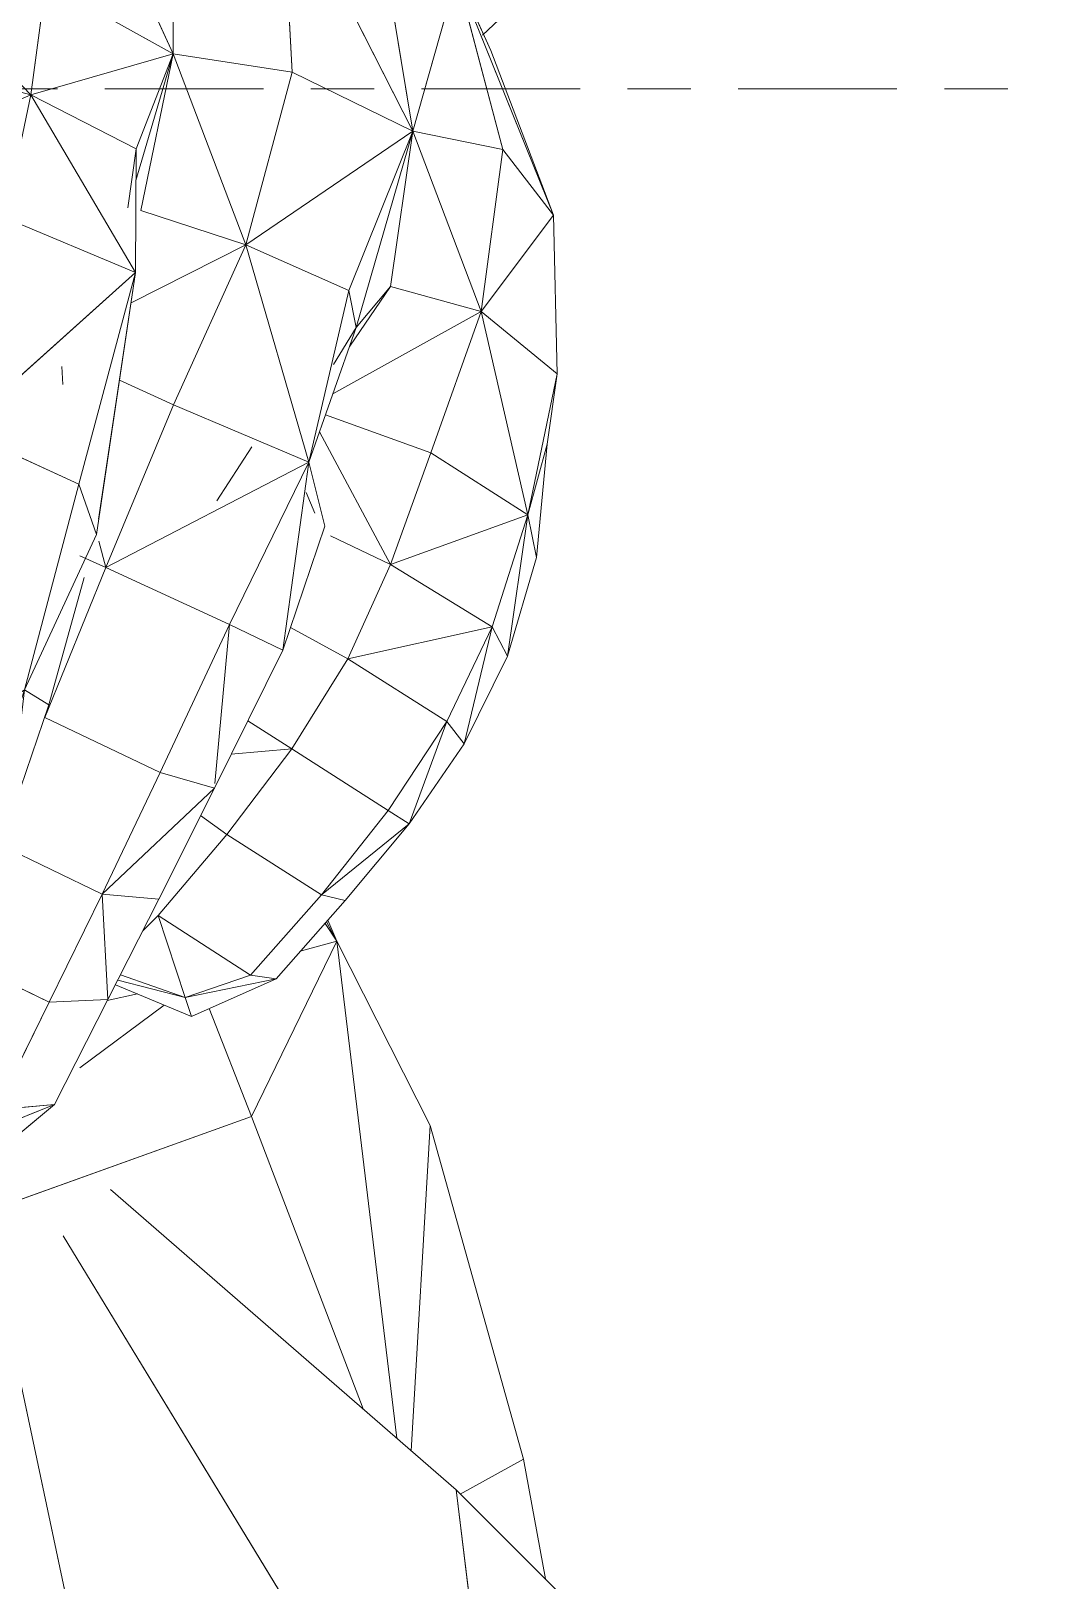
# Model space of a CAD drawing. Header units: centimetres. Extents: x -11896 to 2794, y -437 to 1921.
# Drawn here: x -11000.41 to -10990.32, y 500.58 to 516.11 of the extents above; entities that cross this region are included whole.
import ezdxf

# ---------------------------------------------------------------- set-up
doc = ezdxf.new("R2010")
doc.units = ezdxf.units.CM
doc.linetypes.add('Centre', pattern=[3.175, 0.635, -0.475, 1.59, -0.475])
doc.layers.add('A-FLOR-LEVL', color=7, linetype='Continuous', lineweight=9)
doc.layers.add('A-GENM', color=7, linetype='Continuous', lineweight=9)

# ---------------------------------------------------------------- blocks, each defined once
blk = doc.blocks.new('EQ-01-002 - EQ-01-002_dwg_Group_9-1527182-Sección 2-1')
at = {"layer": 'A-GENM', "color": 251, "true_color": 0x666666}
for p, q in [((-10998.99, 515.882), (-11000.14, 518.388)), ((-10998.99, 515.882), (-10998.991, 518.1)), ((-10998.991, 518.1), (-10998.99, 515.882)), ((-10997.796, 515.699), (-10997.904, 517.702)), ((-10996.586, 515.106), (-10997.904, 517.702)), ((-10996.586, 515.106), (-10996.936, 517.217)), ((-11000.414, 515.471), (-11001.662, 516.752)), ((-11000.414, 515.471), (-11000.265, 516.593)), ((-11000.265, 516.593), (-11000.414, 515.471)), ((-10998.99, 515.882), (-11000.265, 516.593)), ((-10996.586, 515.106), (-10996.146, 516.667)), ((-10996.146, 516.667), (-10995.806, 515.916)), ((-10995.176, 514.264), (-10996.146, 516.667)), ((-10995.684, 514.924), (-10996.146, 516.667)), ((-10995.806, 515.916), (-10996.146, 516.667)), ((-10995.176, 514.264), (-10995.806, 515.916)), ((-10995.806, 515.916), (-10995.176, 514.264)), ((-11001.597, 515.784), (-11000.414, 515.471)), ((-11000.414, 515.471), (-10998.99, 515.882)), ((-10998.99, 515.882), (-10999.362, 514.613)), ((-10999.36, 514.929), (-10998.99, 515.882)), ((-10998.99, 515.882), (-10999.312, 514.312)), ((-10998.99, 515.882), (-10998.261, 513.968)), ((-10998.99, 515.882), (-10997.796, 515.699)), ((-10998.261, 513.968), (-10998.99, 515.882)), ((-10998.99, 515.882), (-10997.796, 515.699)), ((-10998.261, 513.968), (-10997.796, 515.699)), ((-10998.261, 513.968), (-10997.796, 515.699)), ((-10997.796, 515.699), (-10996.586, 515.106)), ((-11000.414, 515.471), (-11002.132, 514.722)), ((-11000.414, 515.471), (-11000.672, 514.238)), ((-11000.414, 515.471), (-10999.366, 513.689)), ((-11000.414, 515.471), (-10999.36, 514.929)), ((-11000.414, 515.471), (-10999.36, 514.929)), ((-10999.36, 514.929), (-11000.414, 515.471)), ((-10998.261, 513.968), (-10996.586, 515.106)), ((-10996.586, 515.106), (-10997.229, 513.509)), ((-10997.229, 513.509), (-10996.586, 515.106)), ((-10996.586, 515.106), (-10997.155, 513.137)), ((-10996.586, 515.106), (-10997.155, 513.137)), ((-10997.155, 513.137), (-10996.586, 515.106)), ((-10996.586, 515.106), (-10996.81, 513.55)), ((-10996.586, 515.106), (-10996.81, 513.55)), ((-10996.81, 513.55), (-10996.586, 515.106)), ((-10996.586, 515.106), (-10995.901, 513.298)), ((-10996.586, 515.106), (-10995.684, 514.924)), ((-10996.586, 515.106), (-10995.901, 513.298)), ((-10995.901, 513.298), (-10996.586, 515.106)), ((-10996.586, 515.106), (-10995.684, 514.924)), ((-10999.36, 514.929), (-10999.443, 514.337)), ((-10999.366, 513.689), (-10999.36, 514.929)), ((-10999.366, 513.689), (-10999.36, 514.929)), ((-10995.901, 513.298), (-10995.684, 514.924)), ((-10995.176, 514.264), (-10995.684, 514.924)), ((-11000.672, 514.238), (-10999.366, 513.689)), ((-10999.312, 514.312), (-10998.261, 513.968)), ((-10995.176, 514.264), (-10995.901, 513.298)), ((-10995.176, 514.264), (-10995.141, 512.673)), ((-10999.411, 513.386), (-10998.261, 513.968)), ((-10998.261, 513.968), (-10998.987, 512.363)), ((-10997.628, 511.788), (-10998.261, 513.968)), ((-10998.261, 513.968), (-10997.229, 513.509)), ((-10999.366, 513.689), (-11001.124, 512.11)), ((-10999.366, 513.689), (-10999.935, 511.567)), ((-10999.366, 513.689), (-10999.759, 511.063)), ((-10999.736, 511.216), (-10999.366, 513.689)), ((-10997.628, 511.788), (-10997.229, 513.509)), ((-10997.229, 513.509), (-10997.628, 511.788)), ((-10997.628, 511.788), (-10997.229, 513.509)), ((-10997.229, 513.509), (-10997.155, 513.137)), ((-10997.22, 512.952), (-10996.81, 513.55)), ((-10997.22, 512.952), (-10996.81, 513.55)), ((-10997.155, 513.137), (-10996.81, 513.55)), ((-10996.81, 513.55), (-10997.155, 513.137)), ((-10996.81, 513.55), (-10995.901, 513.298)), ((-10997.388, 512.473), (-10995.901, 513.298)), ((-10995.901, 513.298), (-10996.407, 511.88)), ((-10995.141, 512.673), (-10995.901, 513.298)), ((-10995.436, 511.258), (-10995.901, 513.298)), ((-10997.628, 511.788), (-10997.155, 513.137)), ((-10997.381, 512.766), (-10997.155, 513.137)), ((-11000.105, 512.745), (-11000.094, 512.565)), ((-10995.141, 512.673), (-10995.436, 511.258)), ((-10995.242, 511.968), (-10995.141, 512.673)), ((-10999.527, 512.61), (-10998.987, 512.363)), ((-10998.987, 512.363), (-10999.527, 512.61)), ((-10998.987, 512.363), (-10999.527, 512.61)), ((-10998.987, 512.363), (-10999.663, 510.732)), ((-10998.987, 512.363), (-10999.663, 510.732)), ((-10999.663, 510.732), (-10998.987, 512.363)), ((-10997.628, 511.788), (-10998.987, 512.363)), ((-10997.462, 512.262), (-10996.407, 511.88)), ((-10996.407, 511.88), (-10997.462, 512.262)), ((-10997.462, 512.262), (-10996.407, 511.88)), ((-10999.935, 511.567), (-11001.124, 512.11)), ((-10997.521, 512.092), (-10996.812, 510.761)), ((-10996.812, 510.761), (-10997.521, 512.092)), ((-10996.812, 510.761), (-10997.521, 512.092)), ((-10998.2, 511.94), (-10998.551, 511.398)), ((-10996.407, 511.88), (-10996.812, 510.761)), ((-10996.407, 511.88), (-10996.812, 510.761)), ((-10995.436, 511.258), (-10996.407, 511.88)), ((-10995.242, 511.968), (-10995.436, 511.258)), ((-10995.242, 511.968), (-10995.349, 510.832)), ((-10997.628, 511.788), (-10999.663, 510.732)), ((-10997.628, 511.788), (-10998.426, 510.159)), ((-10997.628, 511.788), (-10997.89, 509.902)), ((-10997.628, 511.788), (-10997.469, 511.146)), ((-10997.628, 511.788), (-10997.469, 511.146)), ((-11000.478, 509.503), (-10999.935, 511.567)), ((-11000.478, 509.503), (-10999.935, 511.567)), ((-10999.935, 511.567), (-11000.478, 509.503)), ((-10999.759, 511.063), (-10999.935, 511.567)), ((-10997.569, 511.274), (-10997.656, 511.484)), ((-10995.436, 511.258), (-10996.812, 510.761)), ((-10995.436, 511.258), (-10995.793, 510.135)), ((-10995.436, 511.258), (-10995.637, 509.841)), ((-10995.349, 510.832), (-10995.436, 511.258)), ((-10997.469, 511.146), (-10997.89, 509.902)), ((-11000.478, 509.503), (-10999.759, 511.063)), ((-10999.735, 510.996), (-10999.663, 510.732)), ((-10999.663, 510.732), (-10999.735, 510.996)), ((-10999.735, 510.996), (-10999.663, 510.732)), ((-10996.812, 510.761), (-10997.412, 511.048)), ((-10997.412, 511.048), (-10996.812, 510.761)), ((-10999.925, 510.847), (-10999.663, 510.732)), ((-10999.925, 510.847), (-10999.663, 510.732)), ((-10995.349, 510.832), (-10995.637, 509.841)), ((-10995.349, 510.832), (-10995.637, 509.841)), ((-11000.277, 509.227), (-10999.663, 510.732)), ((-11000.235, 509.354), (-10999.88, 510.63)), ((-11000.235, 509.354), (-10999.88, 510.63)), ((-10998.426, 510.159), (-10999.663, 510.732)), ((-10998.426, 510.159), (-10999.663, 510.732)), ((-10996.812, 510.761), (-10997.237, 509.815)), ((-10996.812, 510.761), (-10997.237, 509.815)), ((-10996.812, 510.761), (-10995.793, 510.135)), ((-10999.119, 508.676), (-10998.426, 510.159)), ((-10999.119, 508.676), (-10998.426, 510.159)), ((-10999.119, 508.676), (-10998.426, 510.159)), ((-10998.571, 508.566), (-10998.426, 510.159)), ((-10997.89, 509.902), (-10998.426, 510.159)), ((-10997.89, 509.902), (-10998.426, 510.159)), ((-10997.813, 510.13), (-10997.237, 509.815)), ((-10997.237, 509.815), (-10997.813, 510.13)), ((-10997.237, 509.815), (-10995.793, 510.135)), ((-10995.793, 510.135), (-10996.248, 509.185)), ((-10996.248, 509.185), (-10995.793, 510.135)), ((-10995.793, 510.135), (-10996.073, 508.961)), ((-10995.637, 509.841), (-10995.793, 510.135)), ((-10998.576, 508.519), (-10997.89, 509.902)), ((-10997.237, 509.815), (-10997.8, 508.912)), ((-10997.237, 509.815), (-10996.248, 509.185)), ((-10996.248, 509.185), (-10997.237, 509.815)), ((-10995.637, 509.841), (-10996.073, 508.961)), ((-10995.637, 509.841), (-10996.073, 508.961)), ((-11000.478, 509.503), (-11000.235, 509.354)), ((-11000.634, 508.185), (-11000.235, 509.354)), ((-11000.277, 509.227), (-10999.119, 508.676)), ((-10998.242, 509.192), (-10997.8, 508.912)), ((-10998.242, 509.192), (-10997.8, 508.912)), ((-10997.8, 508.912), (-10998.242, 509.192)), ((-10996.833, 508.293), (-10996.248, 509.185)), ((-10996.248, 509.185), (-10996.833, 508.293)), ((-10996.625, 508.161), (-10996.248, 509.185)), ((-10996.248, 509.185), (-10996.073, 508.961)), ((-10996.625, 508.161), (-10996.073, 508.961)), ((-10998.451, 508.053), (-10997.8, 508.912)), ((-10998.451, 508.053), (-10997.8, 508.912)), ((-10998.407, 508.859), (-10997.8, 508.912)), ((-10996.833, 508.293), (-10997.8, 508.912)), ((-10996.833, 508.293), (-10997.8, 508.912)), ((-10999.119, 508.676), (-10999.702, 507.455)), ((-10998.576, 508.519), (-10999.119, 508.676)), ((-10998.576, 508.519), (-10999.702, 507.455)), ((-10999.134, 507.404), (-10998.576, 508.519)), ((-10999.134, 507.404), (-10998.576, 508.519)), ((-10998.714, 508.242), (-10998.451, 508.053)), ((-10998.451, 508.053), (-10998.714, 508.242)), ((-10998.714, 508.242), (-10998.451, 508.053)), ((-10997.504, 507.448), (-10996.833, 508.293)), ((-10997.504, 507.448), (-10996.833, 508.293)), ((-10996.833, 508.293), (-10997.504, 507.448)), ((-10997.504, 507.448), (-10996.625, 508.161)), ((-10997.264, 507.392), (-10996.625, 508.161)), ((-10996.833, 508.293), (-10996.625, 508.161)), ((-10999.139, 507.24), (-10998.451, 508.053)), ((-10999.139, 507.24), (-10998.451, 508.053)), ((-10998.451, 508.053), (-10999.139, 507.24)), ((-10997.504, 507.448), (-10998.451, 508.053)), ((-10997.504, 507.448), (-10998.451, 508.053)), ((-11000.728, 507.95), (-10999.702, 507.455)), ((-10999.702, 507.455), (-11000.728, 507.95)), ((-11000.231, 506.37), (-10999.702, 507.455)), ((-10999.643, 506.398), (-10999.702, 507.455)), ((-10999.134, 507.404), (-10999.702, 507.455)), ((-10999.643, 506.398), (-10999.134, 507.404)), ((-10998.215, 506.641), (-10997.504, 507.448)), ((-10998.215, 506.641), (-10997.504, 507.448)), ((-10997.958, 506.607), (-10997.264, 507.392)), ((-10997.264, 507.392), (-10997.958, 506.607)), ((-10997.504, 507.448), (-10997.264, 507.392)), ((-10999.139, 507.24), (-10999.294, 507.088)), ((-10999.139, 507.24), (-10999.294, 507.088)), ((-10999.294, 507.088), (-10999.139, 507.24)), ((-10999.139, 507.24), (-10998.868, 506.419)), ((-10999.139, 507.24), (-10998.215, 506.641)), ((-10999.139, 507.24), (-10998.215, 506.641)), ((-10998.215, 506.641), (-10999.139, 507.24)), ((-11000.231, 506.37), (-11001.202, 506.842)), ((-10998.868, 506.419), (-10999.544, 506.593)), ((-10999.544, 506.593), (-10998.868, 506.419)), ((-10998.868, 506.419), (-10999.544, 506.593)), ((-10999.517, 506.647), (-10998.868, 506.419)), ((-10998.868, 506.419), (-10999.517, 506.647)), ((-10998.868, 506.419), (-10998.215, 506.641)), ((-10998.868, 506.419), (-10997.958, 506.607)), ((-10997.958, 506.607), (-10998.805, 506.229)), ((-10997.958, 506.607), (-10998.805, 506.229)), ((-10998.215, 506.641), (-10997.958, 506.607)), ((-10998.805, 506.229), (-10999.568, 506.547)), ((-10998.805, 506.229), (-10999.568, 506.547)), ((-11000.763, 505.292), (-11000.231, 506.37)), ((-11000.231, 506.37), (-10999.643, 506.398)), ((-11000.177, 505.345), (-10999.643, 506.398)), ((-10999.643, 506.398), (-11000.177, 505.345)), ((-10998.868, 506.419), (-10998.805, 506.229)), ((-11001.246, 504.915), (-11000.177, 505.345)), ((-11000.177, 505.345), (-11000.911, 504.736)), ((-11000.177, 505.345), (-11000.911, 504.736)), ((-11000.763, 505.292), (-11000.177, 505.345)), ((-11000.763, 505.292), (-11000.177, 505.345))]:
    blk.add_line(p, q, dxfattribs=at)
at = {"layer": 'A-GENM', "color": 1, "true_color": 0xff0000}
for p, q in [((-10994.905, 517), (-10995.89, 516.068)), ((-10997.467, 507.162), (-10997.348, 506.985)), ((-10997.454, 507.177), (-10997.348, 506.985)), ((-10997.348, 506.985), (-10997.44, 507.193)), ((-10997.348, 506.985), (-10998.205, 505.224)), ((-10997.348, 506.985), (-10997.715, 506.882)), ((-10997.348, 506.985), (-10996.413, 505.136)), ((-10996.749, 501.998), (-10997.348, 506.985)), ((-10996.413, 505.136), (-10997.348, 506.985)), ((-10997.348, 506.985), (-10996.413, 505.136)), ((-10999.348, 506.455), (-10999.649, 506.387)), ((-10999.649, 506.387), (-10999.348, 506.455)), ((-10999.649, 506.387), (-10999.348, 506.455)), ((-10999.078, 506.343), (-10999.925, 505.712)), ((-10999.925, 505.712), (-10999.078, 506.343)), ((-10999.078, 506.343), (-10999.925, 505.712)), ((-10998.628, 506.308), (-10998.205, 505.224)), ((-10998.205, 505.224), (-11002.796, 503.575)), ((-10997.085, 502.292), (-10998.205, 505.224)), ((-10996.604, 501.872), (-10996.413, 505.136)), ((-10996.413, 505.136), (-10995.477, 501.787)), ((-10996.112, 501.438), (-10995.477, 501.787)), ((-10995.258, 500.587), (-10995.477, 501.787))]:
    blk.add_line(p, q, dxfattribs=at)
at = {"layer": 'A-GENM', "color": 254, "true_color": 0xcccccc}
for p, q in [((-10999.617, 504.494), (-10996.153, 501.48)), ((-11000.09, 504.027), (-10995.551, 496.566)), ((-11000.693, 503.385), (-10999.629, 498.366)), ((-10992.807, 498.142), (-10996.153, 501.48)), ((-10996.153, 501.48), (-10995.551, 496.566)), ((-10992.807, 498.142), (-10996.153, 501.48))]:
    blk.add_line(p, q, dxfattribs=at)
at = {"layer": 'A-GENM', "color": 145, "true_color": 0x527ca5}
blk.add_line((-10996.153, 501.48), (-10999.617, 504.494), dxfattribs=at)
at = {"layer": 'A-GENM', "color": 1, "true_color": 0xff0000, "flags": 128}
for points in [[(-10994.53, 519.189), (-10994.905, 517), (-10992.8, 520.071), (-10994.905, 517), (-10995.89, 516.068)], [(-10995.89, 516.068), (-10994.905, 517), (-10995.285, 516.803), (-10994.905, 517), (-10994.53, 519.189), (-10995.285, 516.803), (-10994.53, 519.189), (-10995.016, 518.728)], [(-10998.628, 506.308), (-10998.205, 505.224), (-10997.348, 506.985), (-10998.205, 505.224), (-10997.085, 502.292)], [(-10998.628, 506.308), (-10998.205, 505.224), (-11002.796, 503.575)], [(-11002.796, 503.575), (-10998.205, 505.224), (-10997.085, 502.292)]]:
    blk.add_lwpolyline(points, dxfattribs=at)
at = {"layer": 'A-GENM', "color": 251, "true_color": 0x666666, "flags": 128}
for points in [[(-10998.99, 515.882), (-11000.265, 516.593), (-11000.14, 518.388), (-11000.265, 516.593)], [(-11000.14, 518.388), (-10998.991, 518.1), (-10998.99, 515.882)], [(-10997.796, 515.699), (-10996.586, 515.106), (-10997.904, 517.702), (-10996.586, 515.106), (-10996.936, 517.217), (-10997.904, 517.702), (-10996.936, 517.217)], [(-10996.936, 517.217), (-10996.586, 515.106), (-10996.146, 516.667), (-10996.586, 515.106)], [(-10995.684, 514.924), (-10996.146, 516.667), (-10996.936, 517.217)], [(-10996.146, 516.667), (-10995.806, 515.916), (-10995.176, 514.264), (-10996.146, 516.667), (-10996.936, 517.217)], [(-11001.597, 515.784), (-11000.414, 515.471), (-11000.265, 516.593)], [(-11000.414, 515.471), (-10998.99, 515.882), (-11000.265, 516.593)], [(-10995.901, 513.298), (-10995.176, 514.264), (-10996.146, 516.667), (-10995.684, 514.924)], [(-10999.36, 514.929), (-10998.99, 515.882), (-11000.414, 515.471)], [(-10999.36, 514.929), (-10998.99, 515.882), (-10999.362, 514.613)], [(-10999.362, 514.613), (-10998.99, 515.882), (-10999.312, 514.312)], [(-10999.312, 514.312), (-10998.99, 515.882), (-10998.261, 513.968)], [(-10998.99, 515.882), (-10997.796, 515.699), (-10998.261, 513.968)], [(-10997.796, 515.699), (-10996.586, 515.106), (-10998.261, 513.968), (-10996.586, 515.106)], [(-11000.414, 515.471), (-11000.672, 514.238), (-10999.366, 513.689), (-11000.414, 515.471)], [(-11000.414, 515.471), (-10999.366, 513.689), (-10999.36, 514.929)], [(-10996.586, 515.106), (-10997.229, 513.509), (-10998.261, 513.968), (-10997.229, 513.509)], [(-10996.586, 515.106), (-10995.684, 514.924), (-10995.901, 513.298)], [(-10995.901, 513.298), (-10995.684, 514.924), (-10995.176, 514.264), (-10995.901, 513.298)], [(-10995.684, 514.924), (-10995.176, 514.264), (-10995.141, 512.673), (-10995.242, 511.968), (-10995.141, 512.673), (-10995.176, 514.264)], [(-11000.672, 514.238), (-10999.366, 513.689), (-11001.124, 512.11), (-10999.366, 513.689), (-10999.935, 511.567), (-10999.759, 511.063), (-10999.935, 511.567), (-10999.366, 513.689), (-10999.736, 511.216)], [(-10997.628, 511.788), (-10998.261, 513.968), (-10997.628, 511.788), (-10998.987, 512.363), (-10998.261, 513.968), (-10998.987, 512.363)], [(-10997.155, 513.137), (-10996.81, 513.55), (-10997.22, 512.952)], [(-10995.436, 511.258), (-10996.407, 511.88), (-10995.901, 513.298), (-10996.407, 511.88)], [(-10995.436, 511.258), (-10995.141, 512.673), (-10995.901, 513.298)], [(-10995.901, 513.298), (-10995.141, 512.673), (-10995.436, 511.258)], [(-10999.663, 510.732), (-10997.628, 511.788), (-10998.987, 512.363)], [(-10996.812, 510.761), (-10995.436, 511.258), (-10996.407, 511.88), (-10996.812, 510.761)], [(-10995.349, 510.832), (-10995.242, 511.968), (-10995.349, 510.832), (-10995.436, 511.258)], [(-10999.663, 510.732), (-10998.426, 510.159), (-10997.628, 511.788), (-10999.663, 510.732)], [(-10998.576, 508.519), (-10997.89, 509.902), (-10997.628, 511.788), (-10997.469, 511.146), (-10997.89, 509.902), (-10997.469, 511.146)], [(-10998.426, 510.159), (-10997.628, 511.788), (-10997.89, 509.902)], [(-10995.637, 509.841), (-10995.436, 511.258), (-10995.793, 510.135)], [(-10995.793, 510.135), (-10995.637, 509.841), (-10995.349, 510.832), (-10995.436, 511.258), (-10995.637, 509.841)], [(-10997.412, 511.048), (-10996.812, 510.761), (-10997.237, 509.815), (-10997.813, 510.13)], [(-11000.277, 509.227), (-10999.663, 510.732), (-10999.925, 510.847)], [(-10999.88, 510.63), (-11000.235, 509.354), (-11000.478, 509.503), (-11002.081, 508.386)], [(-10999.663, 510.732), (-11000.277, 509.227), (-10999.119, 508.676)], [(-10997.237, 509.815), (-10996.248, 509.185), (-10995.793, 510.135), (-10996.812, 510.761)], [(-10998.426, 510.159), (-10997.89, 509.902), (-10998.576, 508.519), (-10999.119, 508.676)], [(-10995.793, 510.135), (-10995.637, 509.841), (-10996.073, 508.961), (-10996.248, 509.185)], [(-11000.235, 509.354), (-11000.634, 508.185), (-11000.235, 509.354), (-11000.478, 509.503), (-11000.634, 508.185), (-11000.478, 509.503), (-11000.932, 508.107), (-11000.634, 508.185), (-11000.932, 508.107), (-11000.478, 509.503)], [(-11000.277, 509.227), (-10999.119, 508.676), (-10999.702, 507.455)], [(-10997.8, 508.912), (-10996.833, 508.293), (-10996.248, 509.185)], [(-10996.625, 508.161), (-10997.504, 507.448), (-10997.264, 507.392), (-10996.625, 508.161), (-10996.248, 509.185)], [(-10996.248, 509.185), (-10996.625, 508.161), (-10996.833, 508.293), (-10996.625, 508.161), (-10996.073, 508.961)], [(-10996.625, 508.161), (-10996.073, 508.961), (-10996.248, 509.185)], [(-10997.8, 508.912), (-10998.451, 508.053), (-10997.504, 507.448)], [(-10999.702, 507.455), (-10999.119, 508.676), (-10998.576, 508.519), (-10999.134, 507.404)], [(-10997.504, 507.448), (-10996.625, 508.161), (-10997.264, 507.392)], [(-11000.728, 507.95), (-10999.702, 507.455), (-11000.231, 506.37), (-11001.202, 506.842)], [(-10999.702, 507.455), (-11000.231, 506.37), (-10999.643, 506.398)], [(-10999.643, 506.398), (-10999.134, 507.404), (-10999.702, 507.455)], [(-10999.643, 506.398), (-10999.134, 507.404), (-10999.702, 507.455)], [(-10997.958, 506.607), (-10997.264, 507.392), (-10997.504, 507.448), (-10998.215, 506.641)], [(-10999.517, 506.647), (-10998.868, 506.419), (-10999.139, 507.24)], [(-10999.139, 507.24), (-10998.868, 506.419), (-10998.215, 506.641)], [(-11001.824, 505.811), (-11000.763, 505.292), (-11000.231, 506.37), (-11001.202, 506.842)], [(-10998.215, 506.641), (-10998.868, 506.419), (-10997.958, 506.607)], [(-10999.568, 506.547), (-10998.805, 506.229), (-10998.868, 506.419)], [(-11000.177, 505.345), (-10999.643, 506.398), (-11000.231, 506.37), (-11000.763, 505.292)], [(-11000.763, 505.292), (-11001.246, 504.915), (-11000.177, 505.345), (-11000.763, 505.292)]]:
    blk.add_lwpolyline(points, dxfattribs=at)
for points in [[(-10998.99, 515.882), (-11000.14, 518.388)], [(-10997.796, 515.699), (-10997.904, 517.702)], [(-10999.312, 514.312), (-10998.261, 513.968)], [(-10999.411, 513.386), (-10998.261, 513.968)], [(-10997.229, 513.509), (-10997.155, 513.137)], [(-10996.81, 513.55), (-10995.901, 513.298)], [(-10997.388, 512.473), (-10995.901, 513.298)], [(-10995.436, 511.258), (-10995.901, 513.298)], [(-10997.628, 511.788), (-10997.155, 513.137)], [(-10999.935, 511.567), (-11001.124, 512.11)], [(-10995.436, 511.258), (-10995.242, 511.968)], [(-10996.812, 510.761), (-10995.793, 510.135), (-10995.436, 511.258)], [(-11000.478, 509.503), (-10999.759, 511.063)], [(-10997.237, 509.815), (-10997.8, 508.912)], [(-10997.958, 506.607), (-10998.868, 506.419), (-10998.805, 506.229), (-10997.958, 506.607), (-10998.215, 506.641)], [(-11000.177, 505.345), (-11001.246, 504.915), (-11000.911, 504.736)]]:
    blk.add_lwpolyline(points, close=True, dxfattribs=at)
at = {"layer": 'A-GENM', "color": 1, "true_color": 0xff0000, "flags": 128}
for points in [[(-10997.44, 507.193), (-10997.348, 506.985)], [(-10997.715, 506.882), (-10997.348, 506.985)], [(-10996.749, 501.998), (-10997.348, 506.985)], [(-10996.604, 501.872), (-10996.413, 505.136), (-10995.477, 501.787), (-10996.413, 505.136)], [(-10996.112, 501.438), (-10995.477, 501.787)], [(-10995.258, 500.587), (-10995.477, 501.787)]]:
    blk.add_lwpolyline(points, close=True, dxfattribs=at)
at = {"layer": 'A-GENM', "color": 145, "true_color": 0x527ca5, "flags": 128}
for points in [[(-11000.09, 504.027), (-10995.551, 496.566), (-10996.153, 501.48), (-10995.551, 496.566), (-10992.807, 498.142)], [(-11000.09, 504.027), (-10995.551, 496.566), (-10992.807, 498.142), (-10992.653, 494.833), (-10992.807, 498.142), (-10992.527, 493.5)]]:
    blk.add_lwpolyline(points, dxfattribs=at)
blk.add_lwpolyline([(-11000.693, 503.385), (-10999.629, 498.366)], close=True, dxfattribs=at)
blk = doc.blocks.new('EQ-01-002 - EQ-01-002_dwg-1527181-Sección 2-1')
blk.add_blockref('EQ-01-002 - EQ-01-002_dwg_Group_9-1527182-Sección 2-1', (0, 0))
blk = doc.blocks.new('EQ-01-002 - EQ-01-002-1481515-Sección 2-1')
blk.add_blockref('EQ-01-002 - EQ-01-002_dwg-1527181-Sección 2-1', (0, 0))
blk = doc.blocks.new('PQ_RVR_MEP-01_ZZ_ZZ_MO_T_A_rvt-1-Sección 2-1')
at = {"layer": 'A-GENM', "lineweight": 9}
blk.add_blockref('EQ-01-002 - EQ-01-002-1481515-Sección 2-1', (0, 0), dxfattribs=at)

msp = doc.modelspace()

# ---------------------------------------------------------------- linework, layer by layer
at = {"layer": 'A-FLOR-LEVL', "color": 253, "linetype": 'Centre', "true_color": 0xaaaaaa}
msp.add_line((-11896.135, 515.53), (-4860.713, 515.53), dxfattribs=at)

# ---------------------------------------------------------------- block references
at = {"lineweight": 5}
msp.add_blockref('PQ_RVR_MEP-01_ZZ_ZZ_MO_T_A_rvt-1-Sección 2-1', (0, 0), dxfattribs=at)

doc.saveas('drawing.dxf')
